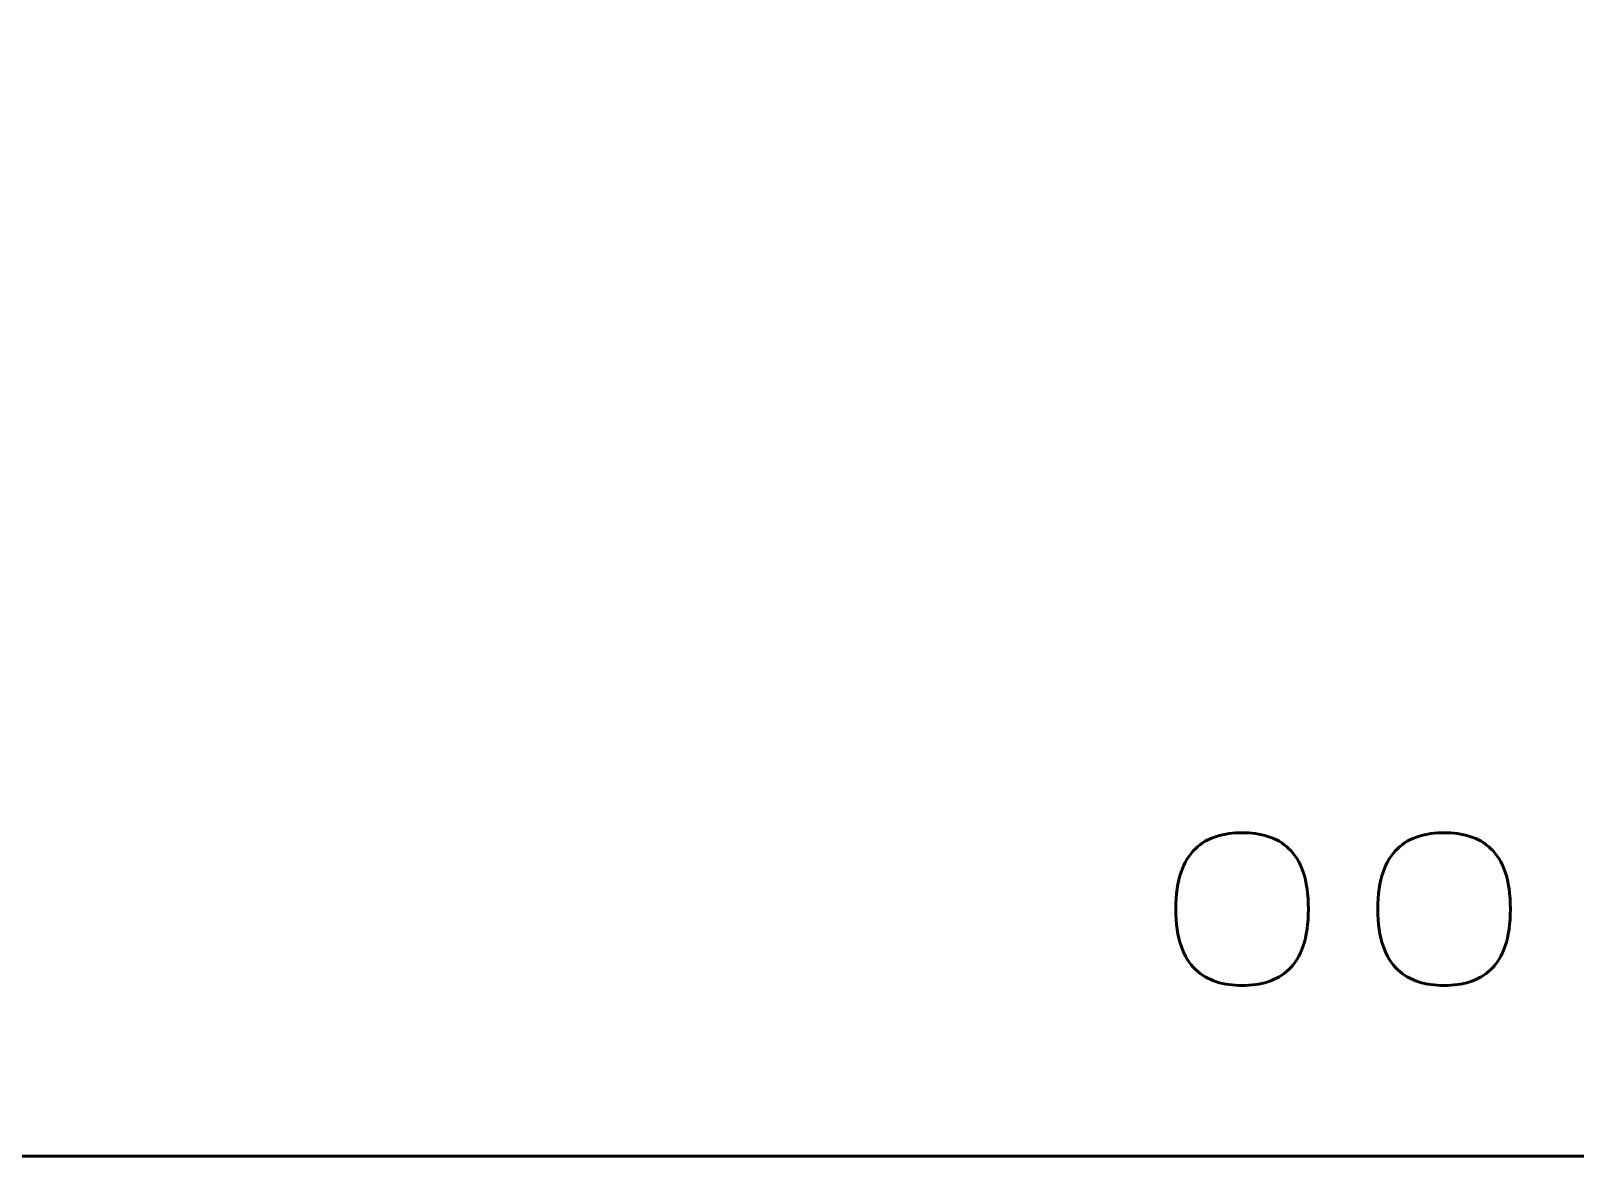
# Model space of a CAD drawing. Header units: centimetres. Extents: x -21 to 0, y -29.7 to 0.
# Drawn here: x -7.015 to -4.029, y -29.7 to -27.524 of the extents above; entities that cross this region are included whole.
import ezdxf

# ---------------------------------------------------------------- set-up
doc = ezdxf.new("R2010")
doc.units = ezdxf.units.CM
doc.header["$MEASUREMENT"] = 0
doc.layers.add('Layer 1', color=7, linetype='Continuous')

msp = doc.modelspace()

# ---------------------------------------------------------------- linework, layer by layer
at = {"layer": 'Layer 1', "color": 1, "lineweight": 53}
msp.add_open_spline([(-21.00003, -29.19995), (-21.00003, -29.19995), (-21.00003, -4.09992), (-21.00003, -4.09992), (-21.00003, -4.09992), (-21.00003, -4.01709), (-20.93286, -3.94992), (-20.85003, -3.94992), (-20.85003, -3.94992), (-20.7672, -3.94992), (-20.70003, -3.88275), (-20.70003, -3.79992), (-20.70003, -3.79992), (-20.70003, -3.71709), (-20.7672, -3.64992), (-20.85003, -3.64992), (-20.85003, -3.64992), (-20.93286, -3.64992), (-21.00003, -3.58275), (-21.00003, -3.49992), (-21.00003, -3.49992), (-21.00003, -3.41709), (-20.93286, -3.34992), (-20.85003, -3.34992), (-20.85003, -3.34992), (-20.7672, -3.34992), (-20.70003, -3.28275), (-20.70003, -3.19992), (-20.70003, -3.19992), (-20.70003, -3.11709), (-20.7672, -3.04992), (-20.85003, -3.04992), (-20.85003, -3.04992), (-20.93286, -3.04992), (-21.00003, -2.98275), (-21.00003, -2.89992), (-21.00003, -2.89992), (-21.00003, -2.81709), (-20.93286, -2.74992), (-20.85003, -2.74992), (-20.85003, -2.74992), (-20.7672, -2.74992), (-20.70003, -2.68275), (-20.70003, -2.59992), (-20.70003, -2.59992), (-20.70003, -2.51709), (-20.7672, -2.44992), (-20.85003, -2.44992), (-20.85003, -2.44992), (-20.93286, -2.44992), (-21.00003, -2.38275), (-21.00003, -2.29992), (-21.00003, -2.29992), (-21.00003, -2.21709), (-20.93286, -2.14992), (-20.85003, -2.14992), (-20.85003, -2.14992), (-20.7672, -2.14992), (-20.70003, -2.08275), (-20.70003, -1.99992), (-20.70003, -1.99992), (-20.70003, -1.91709), (-20.7672, -1.84992), (-20.85003, -1.84992), (-20.85003, -1.84992), (-20.93286, -1.84992), (-21.00003, -1.78275), (-21.00003, -1.69992), (-21.00003, -1.69992), (-21.00003, -1.61709), (-20.93286, -1.54992), (-20.85003, -1.54992), (-20.85003, -1.54992), (-20.7672, -1.54992), (-20.70003, -1.48275), (-20.70003, -1.39992), (-20.70003, -1.39992), (-20.70003, -1.31709), (-20.7672, -1.24992), (-20.85003, -1.24992), (-20.85003, -1.24992), (-20.93286, -1.24992), (-21.00003, -1.18275), (-21.00003, -1.09992), (-21.00003, -1.09992), (-21.00003, -1.09992), (-21.00003, -0.49992), (-21.00003, -0.49992), (-21.00003, -0.49992), (-21.00003, -0.22295), (-20.77694, 0.00004), (-20.49994, 0.00004), (-20.49994, 0.00004), (-20.49994, 0.00004), (-0.50008, 0.00004), (-0.50008, 0.00004), (-0.50008, 0.00004), (-0.22294, 0.00004), (0.00002, -0.22295), (0.00002, -0.49992), (0.00002, -0.49992), (0.00002, -0.49992), (0.00002, -29.19995), (0.00002, -29.19995), (0.00002, -29.19995), (0.00002, -29.47695), (-0.22294, -29.70004), (-0.50008, -29.70004), (-0.50008, -29.70004), (-0.50008, -29.70004), (-20.49994, -29.70004), (-20.49994, -29.70004), (-20.49994, -29.70004), (-20.77694, -29.70004), (-21.00003, -29.47695), (-21.00003, -29.19995)], degree=3, knots=[0, 0, 0, 0, 0.0344828, 0.0344828, 0.0344828, 0.0344828, 0.0689655, 0.0689655, 0.0689655, 0.0689655, 0.1034483, 0.1034483, 0.1034483, 0.1034483, 0.137931, 0.137931, 0.137931, 0.137931, 0.1724138, 0.1724138, 0.1724138, 0.1724138, 0.2068966, 0.2068966, 0.2068966, 0.2068966, 0.2413793, 0.2413793, 0.2413793, 0.2413793, 0.2758621, 0.2758621, 0.2758621, 0.2758621, 0.3103448, 0.3103448, 0.3103448, 0.3103448, 0.3448276, 0.3448276, 0.3448276, 0.3448276, 0.3793103, 0.3793103, 0.3793103, 0.3793103, 0.4137931, 0.4137931, 0.4137931, 0.4137931, 0.4482759, 0.4482759, 0.4482759, 0.4482759, 0.4827586, 0.4827586, 0.4827586, 0.4827586, 0.5172414, 0.5172414, 0.5172414, 0.5172414, 0.5517241, 0.5517241, 0.5517241, 0.5517241, 0.5862069, 0.5862069, 0.5862069, 0.5862069, 0.6206897, 0.6206897, 0.6206897, 0.6206897, 0.6551724, 0.6551724, 0.6551724, 0.6551724, 0.6896552, 0.6896552, 0.6896552, 0.6896552, 0.7241379, 0.7241379, 0.7241379, 0.7241379, 0.7586207, 0.7586207, 0.7586207, 0.7586207, 0.7931034, 0.7931034, 0.7931034, 0.7931034, 0.8275862, 0.8275862, 0.8275862, 0.8275862, 0.862069, 0.862069, 0.862069, 0.862069, 0.8965517, 0.8965517, 0.8965517, 0.8965517, 0.9310345, 0.9310345, 0.9310345, 0.9310345, 0.9655172, 0.9655172, 0.9655172, 0.9655172, 1, 1, 1, 1], dxfattribs=at)
at = {"layer": 'Layer 1', "color": 5, "lineweight": 53}
for points in [[(-4.67316, -29.36992), (-4.65538, -29.37001), (-4.63883, -29.36776), (-4.6234, -29.36296), (-4.6234, -29.36296), (-4.60797, -29.35816), (-4.59433, -29.35016), (-4.58266, -29.33897), (-4.58266, -29.33897), (-4.5709, -29.32778), (-4.56178, -29.31263), (-4.5551, -29.29344), (-4.5551, -29.29344), (-4.54852, -29.27434), (-4.54513, -29.25054), (-4.54503, -29.22204), (-4.54503, -29.22204), (-4.54513, -29.19363), (-4.54852, -29.16992), (-4.5551, -29.15092), (-4.5551, -29.15092), (-4.56178, -29.13191), (-4.5709, -29.11677), (-4.58266, -29.10557), (-4.58266, -29.10557), (-4.59433, -29.09447), (-4.60797, -29.08648), (-4.6234, -29.08168), (-4.6234, -29.08168), (-4.63883, -29.07688), (-4.65538, -29.07462), (-4.67316, -29.07472), (-4.67316, -29.07472), (-4.69075, -29.07462), (-4.70731, -29.07688), (-4.72274, -29.08168), (-4.72274, -29.08168), (-4.73817, -29.08648), (-4.75171, -29.09447), (-4.76347, -29.10557), (-4.76347, -29.10557), (-4.77523, -29.11677), (-4.78445, -29.13191), (-4.79113, -29.15092), (-4.79113, -29.15092), (-4.79781, -29.16992), (-4.8012, -29.19363), (-4.80129, -29.22204), (-4.80129, -29.22204), (-4.8012, -29.25054), (-4.79781, -29.27434), (-4.79113, -29.29344), (-4.79113, -29.29344), (-4.78445, -29.31263), (-4.77523, -29.32778), (-4.76347, -29.33897), (-4.76347, -29.33897), (-4.75171, -29.35016), (-4.73817, -29.35816), (-4.72274, -29.36296), (-4.72274, -29.36296), (-4.70731, -29.36776), (-4.69075, -29.37001), (-4.67316, -29.36992)], [(-4.67316, -29.36992), (-4.65538, -29.37001), (-4.63883, -29.36776), (-4.6234, -29.36296), (-4.6234, -29.36296), (-4.60797, -29.35816), (-4.59433, -29.35016), (-4.58266, -29.33897), (-4.58266, -29.33897), (-4.5709, -29.32778), (-4.56178, -29.31263), (-4.5551, -29.29344), (-4.5551, -29.29344), (-4.54852, -29.27434), (-4.54513, -29.25054), (-4.54503, -29.22204), (-4.54503, -29.22204), (-4.54513, -29.19363), (-4.54852, -29.16992), (-4.5551, -29.15092), (-4.5551, -29.15092), (-4.56178, -29.13191), (-4.5709, -29.11677), (-4.58266, -29.10557), (-4.58266, -29.10557), (-4.59433, -29.09447), (-4.60797, -29.08648), (-4.6234, -29.08168), (-4.6234, -29.08168), (-4.63883, -29.07688), (-4.65538, -29.07462), (-4.67316, -29.07472), (-4.67316, -29.07472), (-4.69075, -29.07462), (-4.70731, -29.07688), (-4.72274, -29.08168), (-4.72274, -29.08168), (-4.73817, -29.08648), (-4.75171, -29.09447), (-4.76347, -29.10557), (-4.76347, -29.10557), (-4.77523, -29.11677), (-4.78445, -29.13191), (-4.79113, -29.15092), (-4.79113, -29.15092), (-4.79781, -29.16992), (-4.8012, -29.19363), (-4.80129, -29.22204), (-4.80129, -29.22204), (-4.8012, -29.25054), (-4.79781, -29.27434), (-4.79113, -29.29344), (-4.79113, -29.29344), (-4.78445, -29.31263), (-4.77523, -29.32778), (-4.76347, -29.33897), (-4.76347, -29.33897), (-4.75171, -29.35016), (-4.73817, -29.35816), (-4.72274, -29.36296), (-4.72274, -29.36296), (-4.70731, -29.36776), (-4.69075, -29.37001), (-4.67316, -29.36992)], [(-4.28257, -29.36992), (-4.26479, -29.37001), (-4.24824, -29.36776), (-4.23281, -29.36296), (-4.23281, -29.36296), (-4.21738, -29.35816), (-4.20374, -29.35016), (-4.19207, -29.33897), (-4.19207, -29.33897), (-4.18031, -29.32778), (-4.17119, -29.31263), (-4.16451, -29.29344), (-4.16451, -29.29344), (-4.15793, -29.27434), (-4.15454, -29.25054), (-4.15444, -29.22204), (-4.15444, -29.22204), (-4.15454, -29.19363), (-4.15793, -29.16992), (-4.16451, -29.15092), (-4.16451, -29.15092), (-4.17119, -29.13191), (-4.18031, -29.11677), (-4.19207, -29.10557), (-4.19207, -29.10557), (-4.20374, -29.09447), (-4.21738, -29.08648), (-4.23281, -29.08168), (-4.23281, -29.08168), (-4.24824, -29.07688), (-4.26479, -29.07462), (-4.28257, -29.07472), (-4.28257, -29.07472), (-4.30016, -29.07462), (-4.31672, -29.07688), (-4.33215, -29.08168), (-4.33215, -29.08168), (-4.34758, -29.08648), (-4.36112, -29.09447), (-4.37288, -29.10557), (-4.37288, -29.10557), (-4.38464, -29.11677), (-4.39386, -29.13191), (-4.40054, -29.15092), (-4.40054, -29.15092), (-4.40722, -29.16992), (-4.41061, -29.19363), (-4.4107, -29.22204), (-4.4107, -29.22204), (-4.41061, -29.25054), (-4.40722, -29.27434), (-4.40054, -29.29344), (-4.40054, -29.29344), (-4.39386, -29.31263), (-4.38464, -29.32778), (-4.37288, -29.33897), (-4.37288, -29.33897), (-4.36112, -29.35016), (-4.34758, -29.35816), (-4.33215, -29.36296), (-4.33215, -29.36296), (-4.31672, -29.36776), (-4.30016, -29.37001), (-4.28257, -29.36992)], [(-4.28257, -29.36992), (-4.26479, -29.37001), (-4.24824, -29.36776), (-4.23281, -29.36296), (-4.23281, -29.36296), (-4.21738, -29.35816), (-4.20374, -29.35016), (-4.19207, -29.33897), (-4.19207, -29.33897), (-4.18031, -29.32778), (-4.17119, -29.31263), (-4.16451, -29.29344), (-4.16451, -29.29344), (-4.15793, -29.27434), (-4.15454, -29.25054), (-4.15444, -29.22204), (-4.15444, -29.22204), (-4.15454, -29.19363), (-4.15793, -29.16992), (-4.16451, -29.15092), (-4.16451, -29.15092), (-4.17119, -29.13191), (-4.18031, -29.11677), (-4.19207, -29.10557), (-4.19207, -29.10557), (-4.20374, -29.09447), (-4.21738, -29.08648), (-4.23281, -29.08168), (-4.23281, -29.08168), (-4.24824, -29.07688), (-4.26479, -29.07462), (-4.28257, -29.07472), (-4.28257, -29.07472), (-4.30016, -29.07462), (-4.31672, -29.07688), (-4.33215, -29.08168), (-4.33215, -29.08168), (-4.34758, -29.08648), (-4.36112, -29.09447), (-4.37288, -29.10557), (-4.37288, -29.10557), (-4.38464, -29.11677), (-4.39386, -29.13191), (-4.40054, -29.15092), (-4.40054, -29.15092), (-4.40722, -29.16992), (-4.41061, -29.19363), (-4.4107, -29.22204), (-4.4107, -29.22204), (-4.41061, -29.25054), (-4.40722, -29.27434), (-4.40054, -29.29344), (-4.40054, -29.29344), (-4.39386, -29.31263), (-4.38464, -29.32778), (-4.37288, -29.33897), (-4.37288, -29.33897), (-4.36112, -29.35016), (-4.34758, -29.35816), (-4.33215, -29.36296), (-4.33215, -29.36296), (-4.31672, -29.36776), (-4.30016, -29.37001), (-4.28257, -29.36992)]]:
    msp.add_open_spline(points, degree=3, knots=[0, 0, 0, 0, 0.0625, 0.0625, 0.0625, 0.0625, 0.125, 0.125, 0.125, 0.125, 0.1875, 0.1875, 0.1875, 0.1875, 0.25, 0.25, 0.25, 0.25, 0.3125, 0.3125, 0.3125, 0.3125, 0.375, 0.375, 0.375, 0.375, 0.4375, 0.4375, 0.4375, 0.4375, 0.5, 0.5, 0.5, 0.5, 0.5625, 0.5625, 0.5625, 0.5625, 0.625, 0.625, 0.625, 0.625, 0.6875, 0.6875, 0.6875, 0.6875, 0.75, 0.75, 0.75, 0.75, 0.8125, 0.8125, 0.8125, 0.8125, 0.875, 0.875, 0.875, 0.875, 0.9375, 0.9375, 0.9375, 0.9375, 1, 1, 1, 1], dxfattribs=at)

doc.saveas('drawing.dxf')
